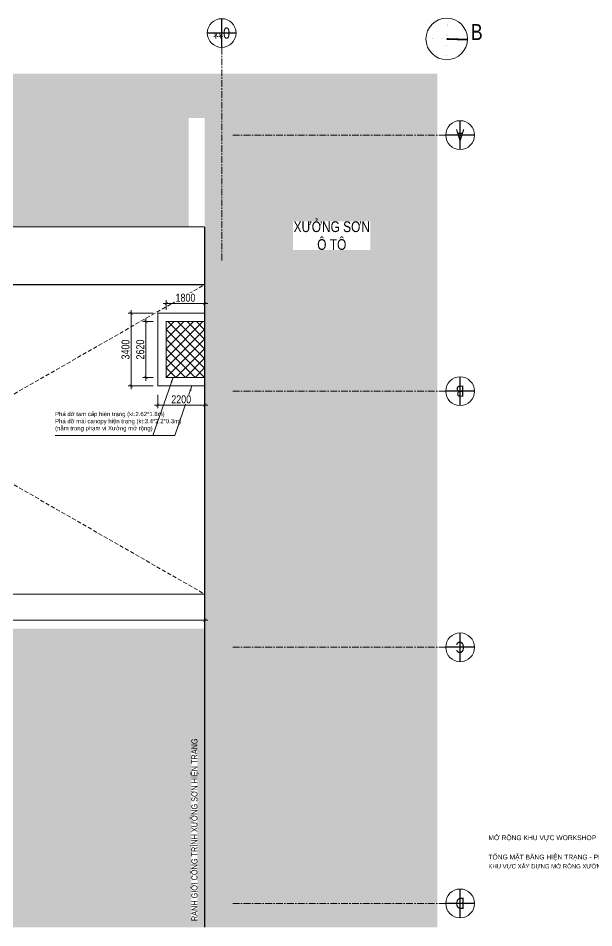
# Model space of a CAD drawing. Header units: millimetres. Extents: x -547695 to 905972, y -1055718 to 167349.
# Drawn here: x -503510 to -476528, y -737747 to -695127 of the extents above; entities that cross this region are included whole.
import ezdxf
from ezdxf.enums import TextEntityAlignment as Align

# ---------------------------------------------------------------- set-up
doc = ezdxf.new("R2018")
doc.units = ezdxf.units.MM
for name, pattern in [('$0$BASE-A0$0$HIDDEN', [0.375, 0.25, -0.125]), ('CENTER', [50.8, 31.75, -6.35, 6.35, -6.35]), ('HIDDEN', [9.525, 6.35, -3.175])]:
    doc.linetypes.add(name, pattern=pattern)
doc.layers.get('DEFPOINTS').update_dxf_attribs({"color": 1, "lineweight": 25})
for name, color, linetype, lineweight in [('A-DIMS', 8, 'Continuous', 9), ('A-GRID', 250, 'CENTER', 15), ('A-HIDD', 45, 'HIDDEN', 9), ('A-PATT', 252, 'Continuous', 9), ('A-SHBD-LINE', 7, 'Continuous', 35), ('A-SYMBOLS', 10, 'Continuous', 13), ('A-TEXT', 255, 'Continuous', 25)]:
    doc.layers.add(name, color=color, linetype=linetype, lineweight=lineweight)
doc.styles.get("Standard").update_dxf_attribs({"font": 'arial.ttf'})
doc.styles.add('VTK _ Arial_2.5 mm', font='arial.ttf', dxfattribs={"width": 0.8})
doc.styles.add('VTK_Arial', font='arial.ttf', dxfattribs={"width": 0.8})
doc.styles.add('VTK_Arial_3.5 mm', font='arial.ttf', dxfattribs={"width": 0.8, "height": 3.5})
doc.styles.add('XREF_KHUNG TEN VTK_A1$0$Arial_VHm', font='arial.ttf')
doc.dimstyles.new('A-2.5-DIM150', dxfattribs={"dimscale": 150, "dimtxt": 2.5, "dimasz": 1, "dimexe": 1, "dimexo": 0, "dimgap": 0.5, "dimtad": 1, "dimdec": 0, "dimzin": 12, "dimdsep": 46, "dimtxsty": 'VTK_Arial', "dimblk": 'ARCHTICK', "dimcen": 0, "dimdle": 1, "dimclrd": 256, "dimclre": 256, "dimclrt": 7, "dimadec": 1, "dimazin": 3, "dimtfac": 1, "dimtdec": 0, "dimtmove": 0, "dimatfit": 2, "dimfxl": 20, "dimtfill": 1, "dimtolj": 1, "dimtzin": 0, "dimlwd": -1, "dimlwe": -1, "dimarcsym": 0})
doc.dimstyles.new('A-2.5-DIM80 x 4', dxfattribs={"dimscale": 80, "dimtxt": 2.5, "dimasz": 1, "dimexe": 1, "dimexo": 0, "dimgap": 0.5, "dimtad": 1, "dimdec": 0, "dimlfac": 0.25, "dimzin": 12, "dimdsep": 46, "dimtxsty": 'VTK_Arial', "dimblk": 'ARCHTICK', "dimcen": 0, "dimdle": 1, "dimclrd": 256, "dimclre": 256, "dimclrt": 7, "dimadec": 1, "dimazin": 3, "dimtfac": 1, "dimtdec": 0, "dimtmove": 0, "dimatfit": 2, "dimfxl": 20, "dimtolj": 1, "dimtzin": 0, "dimlwd": -1, "dimlwe": -1, "dimarcsym": 0})

# ---------------------------------------------------------------- blocks, each defined once
blk = doc.blocks.new('E5U67')
at = {"layer": 'A-SHBD-LINE', "color": 1, "ltscale": 0.3, "style": 'XREF_KHUNG TEN VTK_A1$0$Arial_VHm', "width": 0.8}
for tag, p in [('HANGMUC', (-4487, 3455)), ('TENBANVE1', (-4487, 2808)), ('TENBANVE2', (-4487, 2508))]:
    blk.add_attdef(tag, p, '', height=161, rotation=1080, dxfattribs=at)
at = {"layer": 'A-SHBD-LINE', "color": 1, "lineweight": 30, "ltscale": 0.3, "width": 0.8, "flags": 64}
for tag, height, p in [('TYLE', 161, (-2759, 2009)), ('KHBV', 170, (-2669, 841))]:
    blk.add_attdef(tag, text='', height=height, rotation=1080, dxfattribs=at).set_placement(p, align=Align.TOP_LEFT)
blk = doc.blocks.new('_ARCHTICK')
at = {"color": 0, "linetype": 'ByBlock', "const_width": 0.15}
blk.add_lwpolyline([(-0.5, -0.5), (0.5, 0.5)], dxfattribs=at)
blk = doc.blocks.new('*D425')
at = {"layer": 'A-DIMS', "transparency": 16777216}
for p, q in [((-520069, -722669), (-520069, -723479)), ((-494769, -722669), (-494769, -723479)), ((-520219, -723329), (-494619, -723329))]:
    blk.add_line(p, q, dxfattribs=at)
at = {"layer": 'DEFPOINTS', "color": 0, "transparency": 16777216}
for p in [(-520069, -722669), (-494769, -722669), (-494769, -723329)]:
    blk.add_point(p, dxfattribs=at)
at = {"layer": 'A-DIMS', "transparency": 16777216, "xscale": 150, "yscale": 150, "zscale": 150, "rotation": 180}
blk.add_blockref('_ARCHTICK', (-520069, -723329), dxfattribs=at)
at = {"layer": 'A-DIMS', "transparency": 16777216, "xscale": 150, "yscale": 150, "zscale": 150}
blk.add_blockref('_ARCHTICK', (-494769, -723329), dxfattribs=at)
at = {"layer": 'A-DIMS', "color": 7, "transparency": 16777216, "insert": (-507419, -723063), "char_height": 375, "attachment_point": 5, "style": 'VTK_Arial', "bg_fill": 3, "box_fill_scale": 1.1, "bg_fill_color": 257, "bg_fill_transparency": 0}
blk.add_mtext('\\A1;25300', dxfattribs=at)
blk = doc.blocks.new('*D426')
at = {"layer": 'A-DIMS', "transparency": 16777216}
for p, q in [((-497184, -709344), (-497671, -709344)), ((-497521, -712114), (-497521, -709194)), ((-497184, -711964), (-497671, -711964))]:
    blk.add_line(p, q, dxfattribs=at)
at = {"layer": 'DEFPOINTS', "color": 0, "transparency": 16777216}
for p in [(-497521, -709344), (-497184, -709344), (-497184, -711964)]:
    blk.add_point(p, dxfattribs=at)
at = {"layer": 'A-DIMS', "transparency": 16777216, "xscale": 150, "yscale": 150, "zscale": 150}
for p, rotation in [((-497521, -709344), 90), ((-497521, -711964), 270)]:
    blk.add_blockref('_ARCHTICK', p, dxfattribs=dict(at, rotation=rotation))
at = {"layer": 'A-DIMS', "color": 7, "transparency": 16777216, "insert": (-497787, -710654), "char_height": 375, "attachment_point": 5, "rotation": 90, "style": 'VTK_Arial', "bg_fill": 3, "box_fill_scale": 1.1, "bg_fill_color": 257, "bg_fill_transparency": 0}
blk.add_mtext('\\A1;2620', dxfattribs=at)
blk = doc.blocks.new('*D427')
at = {"layer": 'A-DIMS', "transparency": 16777216}
for p, q in [((-496719, -708494), (-494619, -708494)), ((-496569, -708789), (-496569, -708344)), ((-494769, -708789), (-494769, -708344))]:
    blk.add_line(p, q, dxfattribs=at)
at = {"layer": 'DEFPOINTS', "color": 0, "transparency": 16777216}
for p in [(-494769, -708494), (-496569, -708789), (-494769, -708789)]:
    blk.add_point(p, dxfattribs=at)
at = {"layer": 'A-DIMS', "transparency": 16777216, "xscale": 150, "yscale": 150, "zscale": 150, "rotation": 180}
blk.add_blockref('_ARCHTICK', (-496569, -708494), dxfattribs=at)
at = {"layer": 'A-DIMS', "transparency": 16777216, "xscale": 150, "yscale": 150, "zscale": 150}
blk.add_blockref('_ARCHTICK', (-494769, -708494), dxfattribs=at)
at = {"layer": 'A-DIMS', "color": 7, "transparency": 16777216, "insert": (-495669, -708227), "char_height": 375, "attachment_point": 5, "style": 'VTK_Arial', "bg_fill": 3, "box_fill_scale": 1.1, "bg_fill_color": 257, "bg_fill_transparency": 0}
blk.add_mtext('\\A1;1800', dxfattribs=at)
blk = doc.blocks.new('*U297')
blk.add_wipeout([(4.5, 0), (4.46, -0.56), (4.36, -1.12), (4.18, -1.66), (3.94, -2.17), (3.64, -2.65), (3.28, -3.08), (2.87, -3.47), (2.41, -3.8), (1.92, -4.07), (1.39, -4.28), (0.84, -4.42), (0.28, -4.49), (-0.28, -4.49), (-0.84, -4.42), (-1.39, -4.28), (-1.92, -4.07), (-2.41, -3.8), (-2.87, -3.47), (-3.28, -3.08), (-3.64, -2.65), (-3.94, -2.17), (-4.18, -1.66), (-4.36, -1.12), (-4.46, -0.56), (-4.5, 0), (-4.46, 0.56), (-4.36, 1.12), (-4.18, 1.66), (-3.94, 2.17), (-3.64, 2.65), (-3.28, 3.08), (-2.87, 3.47), (-2.41, 3.8), (-1.92, 4.07), (-1.39, 4.28), (-0.84, 4.42), (-0.28, 4.49), (0.28, 4.49), (0.84, 4.42), (1.39, 4.28), (1.92, 4.07), (2.41, 3.8), (2.87, 3.47), (3.28, 3.08), (3.64, 2.65), (3.94, 2.17), (4.18, 1.66), (4.36, 1.12), (4.46, 0.56)])
blk.add_circle((0, 0), 4.5)
at = {"layer": 'DEFPOINTS', "color": 250}
for p, q in [((0, 4.5), (0, -4.5)), ((-4.5, 0), (4.5, 0))]:
    blk.add_line(p, q, dxfattribs=at)
at = {"color": 7, "style": 'VTK_Arial_3.5 mm', "width": 0.8}
blk.add_attdef('X12', text='', height=3.5, dxfattribs=at).set_placement((0, 0), align=Align.MIDDLE_CENTER)
blk = doc.blocks.new('*U298')
blk.add_wipeout([(4.5, 0), (4.46, -0.56), (4.36, -1.12), (4.18, -1.66), (3.94, -2.17), (3.64, -2.65), (3.28, -3.08), (2.87, -3.47), (2.41, -3.8), (1.92, -4.07), (1.39, -4.28), (0.84, -4.42), (0.28, -4.49), (-0.28, -4.49), (-0.84, -4.42), (-1.39, -4.28), (-1.92, -4.07), (-2.41, -3.8), (-2.87, -3.47), (-3.28, -3.08), (-3.64, -2.65), (-3.94, -2.17), (-4.18, -1.66), (-4.36, -1.12), (-4.46, -0.56), (-4.5, 0), (-4.46, 0.56), (-4.36, 1.12), (-4.18, 1.66), (-3.94, 2.17), (-3.64, 2.65), (-3.28, 3.08), (-2.87, 3.47), (-2.41, 3.8), (-1.92, 4.07), (-1.39, 4.28), (-0.84, 4.42), (-0.28, 4.49), (0.28, 4.49), (0.84, 4.42), (1.39, 4.28), (1.92, 4.07), (2.41, 3.8), (2.87, 3.47), (3.28, 3.08), (3.64, 2.65), (3.94, 2.17), (4.18, 1.66), (4.36, 1.12), (4.46, 0.56)])
blk.add_circle((0, 0), 4.5)
at = {"layer": 'DEFPOINTS', "color": 250}
for p, q in [((0, 4.5), (0, -4.5)), ((-4.5, 0), (4.5, 0))]:
    blk.add_line(p, q, dxfattribs=at)
at = {"color": 7, "style": 'VTK_Arial_3.5 mm', "width": 0.8}
blk.add_attdef('X12', text='', height=3.5, dxfattribs=at).set_placement((0, 0), align=Align.MIDDLE_CENTER)
blk = doc.blocks.new('*U299')
blk.add_wipeout([(4.5, 0), (4.46, -0.56), (4.36, -1.12), (4.18, -1.66), (3.94, -2.17), (3.64, -2.65), (3.28, -3.08), (2.87, -3.47), (2.41, -3.8), (1.92, -4.07), (1.39, -4.28), (0.84, -4.42), (0.28, -4.49), (-0.28, -4.49), (-0.84, -4.42), (-1.39, -4.28), (-1.92, -4.07), (-2.41, -3.8), (-2.87, -3.47), (-3.28, -3.08), (-3.64, -2.65), (-3.94, -2.17), (-4.18, -1.66), (-4.36, -1.12), (-4.46, -0.56), (-4.5, 0), (-4.46, 0.56), (-4.36, 1.12), (-4.18, 1.66), (-3.94, 2.17), (-3.64, 2.65), (-3.28, 3.08), (-2.87, 3.47), (-2.41, 3.8), (-1.92, 4.07), (-1.39, 4.28), (-0.84, 4.42), (-0.28, 4.49), (0.28, 4.49), (0.84, 4.42), (1.39, 4.28), (1.92, 4.07), (2.41, 3.8), (2.87, 3.47), (3.28, 3.08), (3.64, 2.65), (3.94, 2.17), (4.18, 1.66), (4.36, 1.12), (4.46, 0.56)])
blk.add_circle((0, 0), 4.5)
at = {"layer": 'DEFPOINTS', "color": 250}
for p, q in [((0, 4.5), (0, -4.5)), ((-4.5, 0), (4.5, 0))]:
    blk.add_line(p, q, dxfattribs=at)
at = {"color": 7, "style": 'VTK_Arial_3.5 mm', "width": 0.8}
blk.add_attdef('X12', text='', height=3.5, dxfattribs=at).set_placement((0, 0), align=Align.MIDDLE_CENTER)
blk = doc.blocks.new('*U300')
blk.add_wipeout([(4.5, 0), (4.46, -0.56), (4.36, -1.12), (4.18, -1.66), (3.94, -2.17), (3.64, -2.65), (3.28, -3.08), (2.87, -3.47), (2.41, -3.8), (1.92, -4.07), (1.39, -4.28), (0.84, -4.42), (0.28, -4.49), (-0.28, -4.49), (-0.84, -4.42), (-1.39, -4.28), (-1.92, -4.07), (-2.41, -3.8), (-2.87, -3.47), (-3.28, -3.08), (-3.64, -2.65), (-3.94, -2.17), (-4.18, -1.66), (-4.36, -1.12), (-4.46, -0.56), (-4.5, 0), (-4.46, 0.56), (-4.36, 1.12), (-4.18, 1.66), (-3.94, 2.17), (-3.64, 2.65), (-3.28, 3.08), (-2.87, 3.47), (-2.41, 3.8), (-1.92, 4.07), (-1.39, 4.28), (-0.84, 4.42), (-0.28, 4.49), (0.28, 4.49), (0.84, 4.42), (1.39, 4.28), (1.92, 4.07), (2.41, 3.8), (2.87, 3.47), (3.28, 3.08), (3.64, 2.65), (3.94, 2.17), (4.18, 1.66), (4.36, 1.12), (4.46, 0.56)])
blk.add_circle((0, 0), 4.5)
at = {"layer": 'DEFPOINTS', "color": 250}
for p, q in [((0, 4.5), (0, -4.5)), ((-4.5, 0), (4.5, 0))]:
    blk.add_line(p, q, dxfattribs=at)
at = {"color": 7, "style": 'VTK_Arial_3.5 mm', "width": 0.8}
blk.add_attdef('X12', text='', height=3.5, dxfattribs=at).set_placement((0, 0), align=Align.MIDDLE_CENTER)
blk = doc.blocks.new('*U301')
blk.add_wipeout([(4.5, 0), (4.46, -0.56), (4.36, -1.12), (4.18, -1.66), (3.94, -2.17), (3.64, -2.65), (3.28, -3.08), (2.87, -3.47), (2.41, -3.8), (1.92, -4.07), (1.39, -4.28), (0.84, -4.42), (0.28, -4.49), (-0.28, -4.49), (-0.84, -4.42), (-1.39, -4.28), (-1.92, -4.07), (-2.41, -3.8), (-2.87, -3.47), (-3.28, -3.08), (-3.64, -2.65), (-3.94, -2.17), (-4.18, -1.66), (-4.36, -1.12), (-4.46, -0.56), (-4.5, 0), (-4.46, 0.56), (-4.36, 1.12), (-4.18, 1.66), (-3.94, 2.17), (-3.64, 2.65), (-3.28, 3.08), (-2.87, 3.47), (-2.41, 3.8), (-1.92, 4.07), (-1.39, 4.28), (-0.84, 4.42), (-0.28, 4.49), (0.28, 4.49), (0.84, 4.42), (1.39, 4.28), (1.92, 4.07), (2.41, 3.8), (2.87, 3.47), (3.28, 3.08), (3.64, 2.65), (3.94, 2.17), (4.18, 1.66), (4.36, 1.12), (4.46, 0.56)])
blk.add_circle((0, 0), 4.5)
at = {"layer": 'DEFPOINTS', "color": 250}
for p, q in [((0, 4.5), (0, -4.5)), ((-4.5, 0), (4.5, 0))]:
    blk.add_line(p, q, dxfattribs=at)
at = {"color": 7, "style": 'VTK_Arial_3.5 mm', "width": 0.8}
blk.add_attdef('X12', text='', height=3.5, dxfattribs=at).set_placement((0, 0), align=Align.MIDDLE_CENTER)
blk = doc.blocks.new('E57U')
at = {"layer": 'A-GRID', "ltscale": 10}
blk.add_lwpolyline([(-10505, -5958), (-10505, 4021)], dxfattribs=at)
at = {"layer": 'A-SYMBOLS', "xscale": 150, "yscale": 150, "zscale": 150, "rotation": 180}
for name, p, values in [('*U299', (670, -85), {'X12': 'A'}), ('*U297', (670, -12085), {'X12': 'B'}), ('*U298', (670, -24085), {'X12': 'C'}), ('*U300', (670, -36085), {'X12': 'D'})]:
    blk.add_blockref(name, p, dxfattribs=at).add_auto_attribs(values)
at = {"layer": 'A-GRID', "ltscale": 10}
for points in [[(-9985, -85), (-5, -85)], [(-9985, -12085), (-5, -12085)], [(-9985, -24085), (-5, -24085)], [(-9985, -36085), (-5, -36085)]]:
    blk.add_lwpolyline(points, dxfattribs=at)
at = {"layer": 'A-SYMBOLS', "xscale": 150, "yscale": 150, "zscale": 150, "rotation": 180}
blk.add_blockref('*U301', (-10505, 4696), dxfattribs=at).add_auto_attribs({'X12': '0**'})
blk = doc.blocks.new('*D767')
at = {"layer": 'A-DIMS', "transparency": 16777216}
for p, q in [((-497184, -708954), (-498362, -708954)), ((-498212, -712504), (-498212, -708804)), ((-497184, -712354), (-498362, -712354))]:
    blk.add_line(p, q, dxfattribs=at)
at = {"layer": 'DEFPOINTS', "color": 0, "transparency": 16777216}
for p in [(-498212, -708954), (-497184, -708954), (-497184, -712354)]:
    blk.add_point(p, dxfattribs=at)
at = {"layer": 'A-DIMS', "transparency": 16777216, "xscale": 150, "yscale": 150, "zscale": 150}
for p, rotation in [((-498212, -708954), 90), ((-498212, -712354), 270)]:
    blk.add_blockref('_ARCHTICK', p, dxfattribs=dict(at, rotation=rotation))
at = {"layer": 'A-DIMS', "color": 7, "transparency": 16777216, "insert": (-498478, -710654), "char_height": 375, "attachment_point": 5, "rotation": 90, "style": 'VTK_Arial', "bg_fill": 3, "box_fill_scale": 1.1, "bg_fill_color": 257, "bg_fill_transparency": 0}
blk.add_mtext('\\A1;3400', dxfattribs=at)
blk = doc.blocks.new('*D768')
at = {"layer": 'A-DIMS', "transparency": 16777216}
for p, q in [((-496969, -712779), (-496969, -713405)), ((-494769, -712779), (-494769, -713405)), ((-497119, -713255), (-494619, -713255))]:
    blk.add_line(p, q, dxfattribs=at)
at = {"layer": 'DEFPOINTS', "color": 0, "transparency": 16777216}
for p in [(-496969, -712779), (-494769, -712779), (-494769, -713255)]:
    blk.add_point(p, dxfattribs=at)
at = {"layer": 'A-DIMS', "transparency": 16777216, "xscale": 150, "yscale": 150, "zscale": 150, "rotation": 180}
blk.add_blockref('_ARCHTICK', (-496969, -713255), dxfattribs=at)
at = {"layer": 'A-DIMS', "transparency": 16777216, "xscale": 150, "yscale": 150, "zscale": 150}
blk.add_blockref('_ARCHTICK', (-494769, -713255), dxfattribs=at)
at = {"layer": 'A-DIMS', "color": 7, "transparency": 16777216, "insert": (-495869, -712988), "char_height": 375, "attachment_point": 5, "style": 'VTK_Arial', "bg_fill": 3, "box_fill_scale": 1.1, "bg_fill_color": 257, "bg_fill_transparency": 0}
blk.add_mtext('\\A1;2200', dxfattribs=at)
blk = doc.blocks.new('E5T7U78')
at = {"layer": 'A-HIDD', "ltscale": 100, "const_width": 50}
for points in [[(43426, -10930), (2322, -10930)], [(43426, -10930), (43426, -43748)]]:
    blk.add_lwpolyline(points, dxfattribs=at)
at = {"layer": 'A-TEXT', "insert": (42807, -43459), "char_height": 280, "width": 7947.68, "attachment_point": 1, "rotation": 90, "style": 'VTK_Arial', "bg_fill": 3, "box_fill_scale": 1, "bg_fill_color": 257, "bg_fill_transparency": 0}
blk.add_mtext('RANH GIỚI CÔNG TRÌNH XƯỞNG SƠN HIỆN TRẠNG', dxfattribs=at)
at = {"layer": 'A-TEXT', "insert": (2545, -11153), "char_height": 280, "width": 7617.23, "attachment_point": 1, "style": 'VTK_Arial', "bg_fill": 3, "box_fill_scale": 1, "bg_fill_color": 257, "bg_fill_transparency": 0}
blk.add_mtext('RANH GIỚI CÔNG TRÌNH KHO RÁC HIỆN TRẠNG', dxfattribs=at)
blk = doc.blocks.new('EGBE')
at = {"layer": 'A-SYMBOLS', "ltscale": 0.5, "const_width": 1.65}
for points in [[(2070, -540), (1985, -3135)], [(2028, -1837), (730, -1795)]]:
    blk.add_lwpolyline(points, dxfattribs=at)
at = {"layer": 'A-SYMBOLS', "const_width": 108}
blk.add_lwpolyline([(2028, -1837), (3325, -1880)], dxfattribs=at)
at = {"layer": 'A-SYMBOLS', "ltscale": 0.5}
blk.add_circle((2028, -1837), 1298, dxfattribs=at)
at = {"layer": 'A-TEXT', "style": 'VTK _ Arial_2.5 mm', "width": 0.8}
blk.add_text('B', height=1000, dxfattribs=at).set_placement((3900, -1403), align=Align.MIDDLE_CENTER)

msp = doc.modelspace()

# ---------------------------------------------------------------- hatches: boundary and pattern name
at = {"layer": 'A-PATT', "transparency": 33554620}
h = msp.add_hatch(dxfattribs=at)
h.set_pattern_fill('ANSI37', color=1, scale=100)
h.set_pattern_definition([(45, (-496569.2, -711963.94), (-224.506, 224.506), []), (135, (-496569.2, -711963.94), (-224.506, -224.506), [])])
h.paths.add_polyline_path([(-496569.2, -709343.9), (-494769.2, -709343.9), (-494769.2, -711963.9), (-496569.2, -711963.9)])
at = {"layer": 'A-TEXT', "true_color": 0xffffff, "transparency": 33554528}
h = msp.add_hatch(color=7, dxfattribs=at)
h.dxf.hatch_style = 1
h.paths.add_polyline_path([(-520319.2, -697722.9), (-520319.5, -704903.5), (-495519.2, -704903.5), (-495519.2, -699803.9), (-494769.2, -699803.9), (-494769.2, -737721.7), (-483860.6, -737721.7), (-483861, -697722.9)])
at = {"layer": 'A-TEXT', "transparency": 33554574}
h = msp.add_hatch(color=250, dxfattribs=at)
h.dxf.hatch_style = 1
h.paths.add_polyline_path([(-519769.1, -723728.9), (-494769.2, -723728.9), (-494769.2, -737721.7), (-519769.1, -737721.7)])

# ---------------------------------------------------------------- linework, layer by layer
at = {"layer": 'A-DIMS', "color": 3, "linetype": '$0$BASE-A0$0$HIDDEN', "ltscale": 2000, "const_width": 50}
msp.add_lwpolyline([(-520069.2, -707614.3), (-494769.2, -707614.3), (-494769.2, -722114.3), (-520069.2, -722114.3)], close=True, dxfattribs=at)
at = {"layer": 'A-DIMS', "color": 6, "linetype": '$0$BASE-A0$0$HIDDEN', "ltscale": 1000, "const_width": 50}
msp.add_lwpolyline([(-494769.2, -712353.9), (-496969.2, -712353.9), (-496969.2, -708953.9), (-494769.2, -708953.9)], dxfattribs=at)
at = {"layer": 'A-DIMS', "color": 1, "const_width": 50}
msp.add_lwpolyline([(-496569.2, -709343.9), (-494769.2, -709343.9), (-494769.2, -711963.9), (-496569.2, -711963.9)], close=True, dxfattribs=at)
at = {"layer": 'A-HIDD', "ltscale": 30}
for points in [[(-520069.2, -707614.3), (-494769.2, -722114.3)], [(-520069.2, -722114.3), (-494769.2, -707614.3)]]:
    msp.add_lwpolyline(points, dxfattribs=at)

# ---------------------------------------------------------------- block references
at = {"layer": 'A-SYMBOLS'}
ref = msp.add_blockref('E5U67', (-475195.2, -738470.8), dxfattribs=dict(at, xscale=1.398335315101071, yscale=1.398335315101071, zscale=1.398335315101071))
lines = msp.add_mtext('\\W0.80000;{\\W0.8;XG.1001}', dxfattribs={"layer": 'A-SHBD-LINE', "color": 1, "insert": (-478927.8, -737294.5), "char_height": 2.5, "attachment_point": 1})
ref.add_attrib('KHBV', '', (-478927.8, -737294.5), dxfattribs={"flags": 64}).embed_mtext(lines)
ref.add_attrib('TENBANVE2', 'KHU VỰC XÂY DỰNG MỞ RỘNG XƯỞNG SƠN', (-481469, -734964.5), dxfattribs={"layer": 'A-SHBD-LINE', "color": 1, "height": 200, "style": 'XREF_KHUNG TEN VTK_A1$0$Arial_VHm', "width": 0.8})
ref.add_attrib('TENBANVE1', 'TỔNG MẶT BẰNG HIỆN TRẠNG - PHÁ DỠ', (-481469, -734544.6), dxfattribs={"layer": 'A-SHBD-LINE', "color": 1, "height": 224.732, "rotation": 360, "style": 'XREF_KHUNG TEN VTK_A1$0$Arial_VHm', "width": 0.8})
ref.add_attrib('HANGMUC', 'MỞ RỘNG KHU VỰC WORKSHOP', (-481469, -733639.1), dxfattribs={"layer": 'A-SHBD-LINE', "color": 1, "height": 224.732, "rotation": 360, "style": 'XREF_KHUNG TEN VTK_A1$0$Arial_VHm', "width": 0.8})
lines = msp.add_mtext('\\W0.80000;{\\W0.8;1/150}', dxfattribs={"layer": 'A-SHBD-LINE', "color": 1, "insert": (-479053.1, -735661.7), "char_height": 2.5, "attachment_point": 1})
ref.add_attrib('TYLE', '', (-479053.1, -735661.7), dxfattribs={"flags": 64}).embed_mtext(lines)

# ---------------------------------------------------------------- texts
at = {"layer": 'A-DIMS', "color": 7, "insert": (-501779.4, -713571.9), "char_height": 200, "width": 4745.364, "attachment_point": 1, "style": 'VTK_Arial'}
msp.add_mtext('\\A1;Phá dỡ tam cấp hiện trạng (kt:2.62*1.8m)\\PPhá dỡ mái canopy hiện trạng (kt:3.4*2.2*0.3m)\\P(nằm trong phạm vi Xưởng mở rộng)', dxfattribs=at)

# ---------------------------------------------------------------- leaders
at = {"layer": 'A-DIMS'}
for points, override in [([(-496252.1, -711963.9), (-497196.9, -714678.5), (-501782.6, -714678.5)], {"dimasz": 3, "dimgap": 0.5, "dimtad": 0}), ([(-495363.6, -712353.9), (-496172.6, -714678.5), (-499361.7, -714678.5)], {"dimasz": 3, "dimtad": 0})]:
    msp.add_leader(points, dimstyle='A-2.5-DIM80 x 4', override=override, dxfattribs=at)

# ---------------------------------------------------------------- next in the draw order: texts
at = {"layer": 'A-TEXT', "insert": (-488810.8, -704648.2), "char_height": 500, "width": 3629.47, "attachment_point": 2, "style": 'VTK_Arial', "bg_fill": 3, "box_fill_scale": 1, "bg_fill_color": 257, "bg_fill_transparency": 0}
msp.add_mtext('XƯỞNG SƠN Ô TÔ', dxfattribs=at)

# ---------------------------------------------------------------- next in the draw order: block references
at = {"layer": 'A-SYMBOLS'}
msp.add_blockref('E57U', (-483464.7, -700519.3), dxfattribs=at)

# ---------------------------------------------------------------- next in the draw order: block references
at = {"layer": 'A-DIMS', "xscale": 0.75, "yscale": 0.75, "zscale": 0.75}
msp.add_blockref('EGBE', (-484943.5, -694722.9), dxfattribs=at)
at = {"layer": 'A-PATT'}
msp.add_blockref('E5T7U78', (-538195.2, -693973.8), dxfattribs=at)

# ---------------------------------------------------------------- next in the draw order: dimensions: what is measured, and where the dimension line sits
at = {"layer": 'A-DIMS'}
for base, p1, p2, picture, middle in [((-494769.2, -708493.8), (-496569.2, -708788.7), (-494769.2, -708788.7), '*D427', (-495669.2, -708227.3)), ((-494769.2, -713254.6), (-496969.2, -712779.3), (-494769.2, -712779.3), '*D768', (-495869.2, -712988.1)), ((-494769.2, -723329.4), (-520069.2, -722668.6), (-494769.2, -722668.6), '*D425', (-507419.2, -723062.8))]:
    dim = msp.add_linear_dim(base=base, p1=p1, p2=p2, dimstyle='A-2.5-DIM150', override={"dimpost": '\\X', "dimblk": 'ARCHTICK', "dimtmove": 1, "dimtfill": 1, "dimtfillclr": 0}, dxfattribs=at)
    dim.commit()
    dim.dimension.update_dxf_attribs({"geometry": picture, "text_midpoint": middle})
dim = msp.add_linear_dim(base=(-497520.8, -709343.9), p1=(-497183.8, -711963.9), p2=(-497183.8, -709343.9), angle=90, dimstyle='A-2.5-DIM150', override={"dimpost": '\\X', "dimblk": 'ARCHTICK', "dimtmove": 1, "dimtfill": 1, "dimtfillclr": 0}, dxfattribs=at)
dim.commit()
dim.dimension.update_dxf_attribs({"geometry": '*D426', "text_midpoint": (-497787.3, -710653.9)})

# ---------------------------------------------------------------- next in the draw order: dimensions: what is measured, and where the dimension line sits
dim = msp.add_linear_dim(base=(-498211.6, -708953.9), p1=(-497183.8, -712353.9), p2=(-497183.8, -708953.9), angle=90, dimstyle='A-2.5-DIM150', override={"dimpost": '\\X', "dimblk": 'ARCHTICK', "dimtmove": 1, "dimtfill": 1, "dimtfillclr": 0}, dxfattribs=at)
dim.commit()
dim.dimension.update_dxf_attribs({"geometry": '*D767', "text_midpoint": (-498478.2, -710653.9)})

doc.saveas('drawing.dxf')
